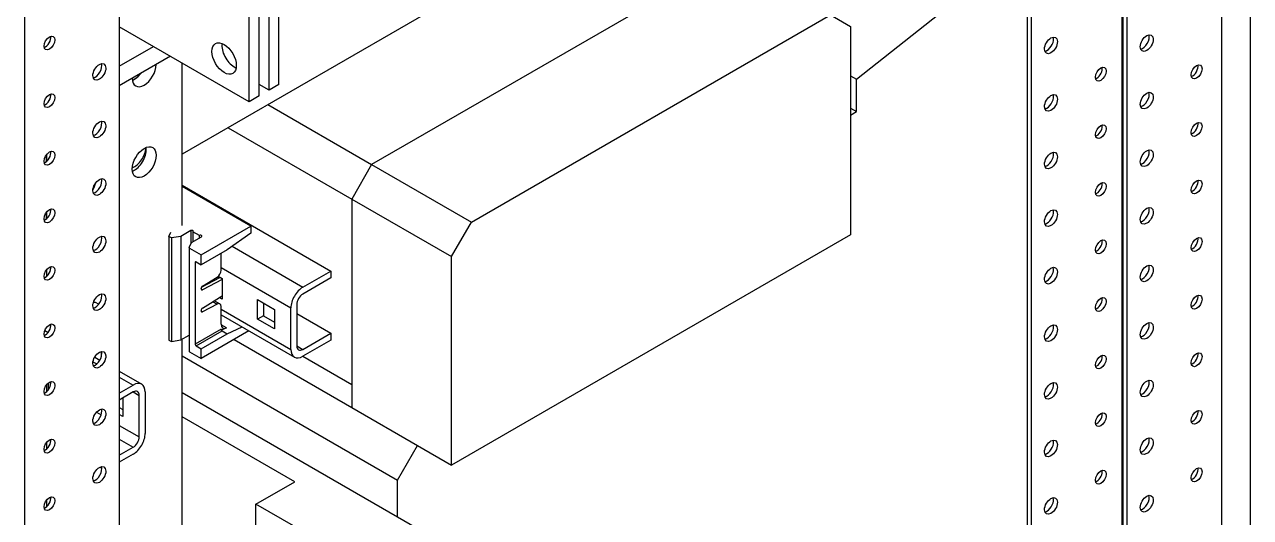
# Model space of a CAD drawing. Header units: millimetres. Extents: x -116965 to 323937, y 291661 to 566926.
# Drawn here: x -14813.9 to -14587.9, y 325454.1 to 325545 of the extents above; entities that cross this region are included whole.
import ezdxf

# ---------------------------------------------------------------- set-up
doc = ezdxf.new("R2010")
doc.units = ezdxf.units.MM
doc.layers.add('ALPHA', color=255, linetype='Continuous')

msp = doc.modelspace()

# ---------------------------------------------------------------- linework, layer by layer
at = {"layer": 'ALPHA'}
for p, q in [((-14593.236865, 325714.028383), (-14593.236865, 325289.450161)), ((-14611.437793, 325704.369228), (-14611.437793, 325279.791006)), ((-14610.702402, 325703.94465), (-14610.702402, 325279.366428)), ((-14611.621641, 325684.350365), (-14611.621641, 325424.041457)), ((-14628.351787, 325676.601813), (-14628.351787, 325414.913025)), ((-14629.087178, 325613.509489), (-14629.087178, 325414.488447)), ((-14796.388643, 325596.738649), (-14796.388643, 325172.160427)), ((-14587.90528, 325342.628583), (-14587.90528, 325594.403469)), ((-14813.85418, 325586.654916), (-14813.85418, 325162.076694)), ((-14768.793094, 325532.850241), (-14768.793094, 325585.922519)), ((-14766.954616, 325533.911687), (-14766.954616, 325586.983964)), ((-14772.470049, 325530.72735), (-14772.470049, 325583.799628)), ((-14770.631571, 325531.788795), (-14770.631571, 325584.861073)), ((-14679.461466, 325581.878411), (-14784.806234, 325521.057581)), ((-14683.689964, 325557.359019), (-14749.875159, 325519.146979)), ((-14660.525146, 325534.856373), (-14640.853435, 325550.459623)), ((-14731.490383, 325508.532523), (-14665.305188, 325546.744563)), ((-14665.305188, 325546.744563), (-14661.628233, 325544.621672)), ((-14772.470049, 325530.72735), (-14796.388643, 325544.536757)), ((-14661.628233, 325544.621672), (-14661.628233, 325506.197343)), ((-14796.388643, 325537.276469), (-14790.101049, 325540.906613)), ((-14786.975637, 325539.102155), (-14796.388643, 325533.667554)), ((-14784.806234, 325507.895656), (-14784.806234, 325537.84965)), ((-14768.793094, 325532.850241), (-14770.631571, 325533.911687)), ((-14766.954616, 325533.911687), (-14768.793094, 325532.850241)), ((-14661.628233, 325535.49324), (-14660.525146, 325534.856373)), ((-14660.525146, 325528.912278), (-14660.525146, 325534.856373)), ((-14770.631571, 325531.788795), (-14772.470049, 325530.72735)), ((-14768.995326, 325530.186013), (-14749.875159, 325519.146979)), ((-14661.628233, 325529.549145), (-14660.525146, 325528.912278)), ((-14661.628233, 325528.275411), (-14660.525146, 325528.912278)), ((-14776.349237, 325525.94023), (-14753.552114, 325512.778306)), ((-14809.80953, 325520.949311), (-14809.80953, 325519.718758)), ((-14809.80953, 325519.718758), (-14809.80953, 325520.949311)), ((-14749.875159, 325519.146979), (-14753.552114, 325512.778306)), ((-14749.875159, 325519.146979), (-14731.490383, 325508.532523)), ((-14784.806234, 325515.325775), (-14757.412917, 325499.510236)), ((-14772.120738, 325507.789511), (-14784.806234, 325515.113486)), ((-14753.552114, 325512.778306), (-14753.552114, 325474.353976)), ((-14753.552114, 325512.778306), (-14735.167338, 325502.16385)), ((-14809.80953, 325510.334856), (-14809.80953, 325509.104303)), ((-14809.80953, 325509.104303), (-14809.80953, 325510.334856)), ((-14787.239624, 325505.903949), (-14786.867615, 325506.705517)), ((-14783.206758, 325506.972198), (-14785.045236, 325505.910753)), ((-14783.206758, 325506.972198), (-14783.206758, 325504.547938)), ((-14782.839063, 325506.759909), (-14782.839063, 325504.934223)), ((-14781.625668, 325506.059355), (-14782.839063, 325506.759909)), ((-14781.313126, 325502.482284), (-14772.120738, 325507.789511)), ((-14772.120738, 325506.515777), (-14776.533084, 325503.432808)), ((-14772.120738, 325507.789511), (-14772.120738, 325506.515777)), ((-14735.167338, 325502.16385), (-14731.490383, 325508.532523)), ((-14787.239624, 325505.903949), (-14787.239624, 325486.797929)), ((-14786.78519, 325505.641581), (-14787.239624, 325505.903949)), ((-14785.045236, 325505.910753), (-14786.78519, 325505.641581)), ((-14786.78519, 325505.641581), (-14786.78519, 325486.535561)), ((-14785.045236, 325505.910753), (-14785.045236, 325486.804733)), ((-14783.523817, 325503.864771), (-14783.09645, 325504.785621)), ((-14783.09645, 325504.785621), (-14781.257972, 325505.847066)), ((-14781.625668, 325505.634777), (-14781.625668, 325506.059355)), ((-14661.628233, 325506.197343), (-14735.167338, 325463.739521)), ((-14783.532677, 325503.82592), (-14783.532677, 325484.7199)), ((-14783.456524, 325503.719775), (-14781.313126, 325502.482284)), ((-14783.456524, 325484.613755), (-14783.456524, 325503.719775)), ((-14776.533084, 325503.433339), (-14781.313126, 325500.67358)), ((-14781.313126, 325500.67358), (-14781.313126, 325502.482284)), ((-14777.636171, 325499.663333), (-14777.636171, 325502.796472)), ((-14776.533544, 325503.433073), (-14776.533084, 325503.432808)), ((-14776.533084, 325503.432808), (-14776.533084, 325503.433339)), ((-14775.614348, 325504.074742), (-14762.560654, 325496.538189)), ((-14735.167338, 325463.739521), (-14735.167338, 325502.16385)), ((-14782.416213, 325501.098159), (-14782.232365, 325501.204303)), ((-14782.416213, 325501.098159), (-14782.416213, 325486.034123)), ((-14782.232365, 325501.204303), (-14781.313126, 325500.67358)), ((-14777.636171, 325500.147103), (-14764.766828, 325492.716985)), ((-14809.80953, 325499.7204), (-14809.80953, 325498.489847)), ((-14781.217549, 325496.560882), (-14777.828376, 325498.347471)), ((-14777.452323, 325497.936528), (-14781.049333, 325496.040379)), ((-14781.046979, 325496.736547), (-14778.345897, 325498.404933)), ((-14779.474649, 325497.707733), (-14779.474649, 325497.479645)), ((-14779.17004, 325497.895882), (-14779.17004, 325497.640218)), ((-14778.187714, 325498.522707), (-14778.187714, 325498.158047)), ((-14778.165819, 325498.542294), (-14777.452323, 325498.130357)), ((-14777.452323, 325498.130357), (-14777.452323, 325494.309153)), ((-14762.560654, 325496.538189), (-14757.412917, 325499.510236)), ((-14757.412917, 325498.236501), (-14762.560654, 325495.264454)), ((-14757.412917, 325499.510236), (-14757.412917, 325498.236501)), ((-14781.313126, 325496.206211), (-14781.313126, 325496.264647)), ((-14781.049333, 325496.040379), (-14781.312866, 325496.192529)), ((-14801.141605, 325493.757485), (-14800.844359, 325493.803469)), ((-14800.844359, 325493.803469), (-14800.160079, 325493.408401)), ((-14781.049333, 325492.67024), (-14777.452323, 325494.92756)), ((-14778.345897, 325493.427345), (-14781.046979, 325491.97679)), ((-14779.125585, 325493.877497), (-14778.345897, 325493.427345)), ((-14778.857834, 325494.045526), (-14777.851562, 325493.464554)), ((-14777.452323, 325494.309153), (-14777.965565, 325494.605473)), ((-14777.636171, 325489.729), (-14777.636171, 325492.988466)), ((-14770.925728, 325494.256081), (-14767.800316, 325492.451623)), ((-14770.925728, 325490.647166), (-14770.925728, 325494.256081)), ((-14769.822641, 325493.619213), (-14769.822641, 325491.284033)), ((-14763.663741, 325493.353852), (-14763.663741, 325485.711444)), ((-14781.313126, 325492.14137), (-14781.313126, 325492.199806)), ((-14781.046979, 325491.97679), (-14781.312958, 325492.130353)), ((-14777.636171, 325492.504695), (-14764.766828, 325485.074577)), ((-14777.636171, 325491.449499), (-14764.120654, 325483.646312)), ((-14769.822641, 325491.284033), (-14770.925728, 325490.647166)), ((-14769.822641, 325491.284033), (-14767.800316, 325490.116443)), ((-14767.800316, 325492.451623), (-14767.800316, 325488.842708)), ((-14764.766828, 325485.074577), (-14764.766828, 325492.716985)), ((-14763.663741, 325491.655539), (-14757.412917, 325488.046624)), ((-14810.119332, 325488.543923), (-14809.499727, 325488.186193)), ((-14777.636171, 325488.793882), (-14782.416213, 325486.034123)), ((-14782.232365, 325485.71569), (-14777.452323, 325488.475448)), ((-14772.483022, 325488.474327), (-14781.313126, 325483.376264)), ((-14776.648388, 325489.032539), (-14777.630128, 325489.599347)), ((-14776.648388, 325489.032539), (-14777.579549, 325488.607943)), ((-14777.465319, 325488.483483), (-14776.533084, 325487.945256)), ((-14777.452323, 325488.475448), (-14776.533084, 325487.944725)), ((-14776.533084, 325487.945256), (-14773.758214, 325489.21056)), ((-14767.800316, 325488.842708), (-14770.925728, 325490.647166)), ((-14787.239624, 325486.797929), (-14786.78519, 325486.535561)), ((-14786.78519, 325486.535561), (-14785.045236, 325486.804733)), ((-14785.045236, 325486.804733), (-14783.532677, 325487.678009)), ((-14784.806234, 325450.622857), (-14784.806234, 325486.942721)), ((-14781.313126, 325485.184967), (-14776.533084, 325487.944725)), ((-14776.533084, 325487.944725), (-14776.533084, 325487.945256)), ((-14775.24615, 325486.879034), (-14753.552114, 325474.353976)), ((-14762.560654, 325485.074577), (-14757.412917, 325488.046624)), ((-14757.412917, 325486.772889), (-14762.560654, 325483.800842)), ((-14757.412917, 325488.046624), (-14757.412917, 325486.772889)), ((-14799.697903, 325484.689199), (-14799.697903, 325483.694697)), ((-14783.456524, 325484.613755), (-14781.313126, 325483.376264)), ((-14782.232365, 325485.71569), (-14781.313126, 325485.184967)), ((-14781.313126, 325483.376264), (-14781.313126, 325485.184967)), ((-14763.663741, 325485.711444), (-14762.560654, 325485.074577)), ((-14801.234284, 325482.77727), (-14800.551542, 325482.383089)), ((-14800.9133, 325483.647146), (-14799.9587, 325483.096007)), ((-14784.806234, 325483.906986), (-14745.095117, 325460.979762)), ((-14762.560654, 325483.800842), (-14753.552114, 325478.599759)), ((-14796.388643, 325481.034834), (-14792.254774, 325478.648144)), ((-14796.388643, 325479.979638), (-14793.814774, 325478.493614)), ((-14809.80953, 325478.491489), (-14809.80953, 325477.260936)), ((-14809.441834, 325477.646583), (-14809.441834, 325478.877136)), ((-14796.388643, 325477.00759), (-14793.814774, 325478.493614)), ((-14793.814774, 325477.219879), (-14796.388643, 325475.733856)), ((-14793.814774, 325477.219879), (-14792.711688, 325476.583012)), ((-14791.608601, 325477.219879), (-14791.608601, 325469.577471)), ((-14795.745176, 325476.105362), (-14795.745176, 325472.708736)), ((-14792.711688, 325468.940604), (-14792.711688, 325476.583012)), ((-14784.806234, 325477.113735), (-14745.095117, 325454.186511)), ((-14800.58856, 325473.488318), (-14799.726484, 325472.990599)), ((-14796.388643, 325474.353976), (-14795.745176, 325473.982471)), ((-14795.745176, 325472.708736), (-14796.388643, 325473.080242)), ((-14764.031437, 325460.661329), (-14784.806234, 325472.655664)), ((-14753.552114, 325474.353976), (-14741.418162, 325467.348436)), ((-14796.388643, 325471.063495), (-14792.711688, 325468.940604)), ((-14796.388643, 325468.516026), (-14793.814774, 325467.030002)), ((-14809.80953, 325467.877033), (-14809.80953, 325466.646481)), ((-14796.388643, 325465.543978), (-14793.814774, 325467.030002)), ((-14745.095117, 325460.979762), (-14741.418162, 325467.348436)), ((-14741.418162, 325467.348436), (-14735.167338, 325463.739521)), ((-14793.814774, 325465.756267), (-14796.388643, 325464.270244)), ((-14799.969831, 325463.365796), (-14799.609822, 325463.157945)), ((-14771.201499, 325456.521691), (-14764.031437, 325460.661329)), ((-14745.095117, 325454.186511), (-14745.095117, 325460.979762)), ((-14809.80953, 325457.262578), (-14809.80953, 325456.032025)), ((-14771.201499, 325402.175679), (-14771.201499, 325456.521691)), ((-14763.847589, 325452.275909), (-14771.201499, 325456.521691)), ((-14745.095117, 325454.186511), (-14738.844293, 325450.577596))]:
    msp.add_line(p, q, dxfattribs=at)
for centre, major_axis, start_param, end_param in [((-14809.257986, 325541.54348), (0.702, 1.2159), 2.3561944902, 8.6393797974), ((-14809.993377, 325541.968058), (0.702, 1.2159), 3.692878252, 5.7318997087), ((-14796.22318, 325544.589829), (0.13, 0.225167), 2.807221302, 4.194583212), ((-14624.674832, 325541.118902), (0.845, 1.463583), 2.3561944902, 8.6393797974), ((-14607.025447, 325541.54348), (0.845, 1.463583), 2.3561944902, 8.6393797974), ((-14607.760838, 325541.968058), (0.845, 1.463583), 3.5917893435, 5.8329886172), ((-14777.066243, 325538.688192), (-1.586, 2.747033), 0.7853981634, 7.0685834706), ((-14775.227765, 325539.749637), (-1.586, 2.747033), 0.6182324985, 2.3561944902), ((-14625.410223, 325541.54348), (0.845, 1.463583), 3.926990817, 5.8329886172), ((-14625.410223, 325541.54348), (0.845, 1.463583), 3.5917893435, 3.926990817), ((-14800.065598, 325536.236252), (0.845, 1.463583), 2.3561944902, 8.6393797974), ((-14800.800989, 325536.660831), (0.845, 1.463583), 3.5917893435, 5.8329886172), ((-14791.792449, 325536.342397), (1.56, 2.701999), 2.36452792, 5.489453714), ((-14793.630926, 325537.403842), (1.56, 2.701999), 3.7717298997, 4.4974248705), ((-14793.630926, 325537.403842), (1.56, 2.701999), 3.926990817, 4.4974248705), ((-14775.227765, 325539.749637), (-1.586, 2.747033), 2.3561944902, 2.5233601551), ((-14615.482444, 325535.811674), (0.702, 1.2159), 2.3561944902, 8.6393797974), ((-14616.217835, 325536.236252), (0.702, 1.2159), 3.926990817, 5.7318997087), ((-14597.833059, 325536.236252), (0.702, 1.2159), 2.3561944902, 8.6393797974), ((-14598.56845, 325536.660831), (0.702, 1.2159), 3.692878252, 5.7318997087), ((-14793.630926, 325537.403842), (1.56, 2.701999), 3.7717298997, 3.926990817), ((-14616.217835, 325536.236252), (0.702, 1.2159), 3.692878252, 3.926990817), ((-14809.257986, 325530.929025), (0.702, 1.2159), 2.3561944902, 8.6393797974), ((-14809.993377, 325531.353603), (0.702, 1.2159), 3.692878252, 5.7318997087), ((-14624.674832, 325530.504446), (0.845, 1.463583), 2.3561944902, 8.6393797974), ((-14625.410223, 325530.929025), (0.845, 1.463583), 3.926990817, 5.8329886172), ((-14607.025447, 325530.929025), (0.845, 1.463583), 2.3561944902, 8.6393797974), ((-14607.760838, 325531.353603), (0.845, 1.463583), 3.5917893435, 5.8329886172), ((-14625.410223, 325530.929025), (0.845, 1.463583), 3.5917893435, 3.926990817), ((-14800.065598, 325525.621797), (0.845, 1.463583), 2.3561944902, 8.6393797974), ((-14800.800989, 325526.046375), (0.845, 1.463583), 3.5917893435, 5.8329886172), ((-14597.833059, 325525.621797), (0.702, 1.2159), 2.3561944902, 8.6393797974), ((-14598.56845, 325526.046375), (0.702, 1.2159), 3.692878252, 5.7318997087), ((-14615.482444, 325525.197219), (0.702, 1.2159), 2.3561944902, 8.6393797974), ((-14616.217835, 325525.621797), (0.702, 1.2159), 3.926990817, 5.7318997087), ((-14791.792449, 325519.571557), (1.56, 2.701999), 2.3561944902, 8.6393797974), ((-14616.217835, 325525.621797), (0.702, 1.2159), 3.692878252, 3.926990817), ((-14809.257986, 325520.314569), (0.702, 1.2159), 2.3561944902, 8.6393797974), ((-14809.993377, 325520.739147), (0.702, 1.2159), 3.692878252, 5.7318997087), ((-14793.630926, 325521.26987), (1.56, 2.701999), 3.764278194, 5.3724593126), ((-14793.630926, 325520.633003), (1.56, 2.701999), 3.926990817, 5.6530480611), ((-14624.674832, 325519.889991), (0.845, 1.463583), 2.3561944902, 8.6393797974), ((-14625.410223, 325520.314569), (0.845, 1.463583), 3.926990817, 5.8329886172), ((-14607.025447, 325520.314569), (0.845, 1.463583), 2.3561944902, 8.6393797974), ((-14607.760838, 325520.739147), (0.845, 1.463583), 3.5917893435, 5.8329886172), ((-14793.630926, 325520.633003), (1.56, 2.701999), 3.7717298997, 3.926990817), ((-14625.410223, 325520.314569), (0.845, 1.463583), 3.5917893435, 3.926990817), ((-14800.065598, 325515.007341), (0.845, 1.463583), 2.3561944902, 8.6393797974), ((-14802.823315, 325515.325775), (1.56, 2.701999), 4.7169131264, 5.1978221606), ((-14800.800989, 325515.431919), (0.845, 1.463583), 3.5917893435, 5.8329886172), ((-14615.482444, 325514.582763), (0.702, 1.2159), 2.3561944902, 8.6393797974), ((-14616.217835, 325515.007341), (0.702, 1.2159), 3.926990817, 5.7318997087), ((-14597.833059, 325515.007341), (0.702, 1.2159), 2.3561944902, 8.6393797974), ((-14598.56845, 325515.431919), (0.702, 1.2159), 3.692878252, 5.7318997087), ((-14616.217835, 325515.007341), (0.702, 1.2159), 3.692878252, 3.926990817), ((-14809.257986, 325509.700113), (0.702, 1.2159), 2.3561944902, 8.6393797974), ((-14624.674832, 325509.275535), (0.845, 1.463583), 2.3561944902, 8.6393797974), ((-14607.025447, 325509.700113), (0.845, 1.463583), 2.3561944902, 8.6393797974), ((-14607.760838, 325510.124692), (0.845, 1.463583), 3.5917893435, 5.8329886172), ((-14809.993377, 325510.124692), (0.702, 1.2159), 3.692878252, 5.7318997087), ((-14625.410223, 325509.700113), (0.845, 1.463583), 3.926990817, 5.8329886172), ((-14783.022911, 325506.866054), (-0.26, 0), 2.3561944902, 5.4977871438), ((-14625.410223, 325509.700113), (0.845, 1.463583), 3.5917893435, 3.926990817), ((-14800.065598, 325504.392886), (0.845, 1.463583), 2.3561944902, 8.6393797974), ((-14800.800989, 325504.817464), (0.845, 1.463583), 3.5917893435, 5.8329886172), ((-14781.44182, 325505.953211), (-0.26, 0), 2.3561944902, 5.4977871438), ((-14615.482444, 325503.968307), (0.702, 1.2159), 2.3561944902, 8.6393797974), ((-14616.217835, 325504.392886), (0.702, 1.2159), 3.926990817, 5.7318997087), ((-14597.833059, 325504.392886), (0.702, 1.2159), 2.3561944902, 8.6393797974), ((-14598.56845, 325504.817464), (0.702, 1.2159), 3.692878252, 5.7318997087), ((-14783.272677, 325503.82592), (-0.26, 0), 6.0213859194, 7.0685834706), ((-14616.217835, 325504.392886), (0.702, 1.2159), 3.692878252, 3.926990817), ((-14809.257986, 325499.085658), (0.702, 1.2159), 2.3561944902, 8.6393797974), ((-14809.993377, 325499.510236), (0.702, 1.2159), 3.692878252, 5.7318997087), ((-14782.232365, 325500.992014), (-0.13, 0.225167), 5.4977871438, 7.0685834706), ((-14624.674832, 325498.66108), (0.845, 1.463583), 2.3561944902, 8.6393797974), ((-14625.410223, 325499.085658), (0.845, 1.463583), 3.926990817, 5.8329886172), ((-14607.025447, 325499.085658), (0.845, 1.463583), 2.3561944902, 8.6393797974), ((-14607.760838, 325499.510236), (0.845, 1.463583), 3.5917893435, 5.8329886172), ((-14778.371562, 325499.238755), (0.52, 0.900666), 3.961897402, 5.4977871438), ((-14625.410223, 325499.085658), (0.845, 1.463583), 3.5917893435, 3.926990817), ((-14800.065598, 325493.77843), (0.845, 1.463583), 2.3561944902, 8.6393797974), ((-14800.800989, 325494.203008), (0.845, 1.463583), 3.5917893435, 5.8329886172), ((-14781.037355, 325496.423864), (0.195, 0.33775), 0.8203047484, 2.3561944902), ((-14781.037355, 325496.365428), (0.195, 0.33775), 2.3561944902, 3.8835399216), ((-14762.560654, 325493.990719), (1.56, 2.701999), 0.7853981634, 2.3561944902), ((-14762.560654, 325493.990719), (0.78, 1.351), 0.7853981634, 2.3561944902), ((-14597.833059, 325493.77843), (0.702, 1.2159), 2.3561944902, 8.6393797974), ((-14778.371562, 325492.563888), (0.52, 0.900666), 5.4977871438, 7.0336768855), ((-14615.482444, 325493.353852), (0.702, 1.2159), 2.3561944902, 8.6393797974), ((-14616.217835, 325493.77843), (0.702, 1.2159), 3.926990817, 5.7318997087), ((-14598.56845, 325494.203008), (0.702, 1.2159), 3.692878252, 5.7318997087), ((-14781.037355, 325492.359023), (0.195, 0.33775), 0.8288490588, 2.3561944902), ((-14781.037355, 325492.300587), (0.195, 0.33775), 2.3561944902, 3.8920842319), ((-14616.217835, 325493.77843), (0.702, 1.2159), 3.692878252, 3.926990817), ((-14809.257986, 325488.471202), (0.702, 1.2159), 2.3561944902, 8.6393797974), ((-14809.993377, 325488.895781), (0.702, 1.2159), 3.692878252, 5.7318997087), ((-14776.533084, 325490.365867), (0.78, 1.351), 2.3561944902, 3.8222710619), ((-14777.452323, 325488.687737), (-0.13, 0.225167), 0.7853981634, 2.2854457784), ((-14777.452323, 325488.687737), (-0.13, 0.225167), 2.2854457784, 2.3561944902), ((-14624.674832, 325488.046624), (0.845, 1.463583), 2.3561944902, 8.6393797974), ((-14625.410223, 325488.471202), (0.845, 1.463583), 3.926990817, 5.8329886172), ((-14607.025447, 325488.471202), (0.845, 1.463583), 2.3561944902, 8.6393797974), ((-14607.760838, 325488.895781), (0.845, 1.463583), 3.5917893435, 5.8329886172), ((-14625.410223, 325488.471202), (0.845, 1.463583), 3.5917893435, 3.926990817), ((-14800.065598, 325483.163975), (0.845, 1.463583), 2.3561944902, 8.6393797974), ((-14800.800989, 325483.588553), (0.845, 1.463583), 3.5917893435, 5.8329886172), ((-14783.272677, 325484.7199), (-0.26, 0), 0, 0.7853981634), ((-14782.232365, 325485.927979), (-0.13, 0.225167), 0.7853981634, 2.3561944902), ((-14762.560654, 325486.348311), (1.56, 2.701999), 2.3561944902, 3.926990817), ((-14762.560654, 325486.348311), (0.78, 1.351), 2.3561944902, 3.926990817), ((-14615.482444, 325482.739396), (0.702, 1.2159), 2.3561944902, 8.6393797974), ((-14616.217835, 325483.163975), (0.702, 1.2159), 3.926990817, 5.7318997087), ((-14597.833059, 325483.163975), (0.702, 1.2159), 2.3561944902, 8.6393797974), ((-14598.56845, 325483.588553), (0.702, 1.2159), 3.692878252, 5.7318997087), ((-14616.217835, 325483.163975), (0.702, 1.2159), 3.692878252, 3.926990817), ((-14607.025447, 325477.856747), (0.845, 1.463583), 2.3561944902, 8.6393797974), ((-14809.257986, 325477.856747), (0.702, 1.2159), 2.3561944902, 8.6393797974), ((-14809.993377, 325478.281325), (0.702, 1.2159), 3.692878252, 5.7318997087), ((-14793.814774, 325475.946145), (1.56, 2.701999), 5.4977871438, 7.0685834706), ((-14793.814774, 325475.946145), (0.78, 1.351), 5.4977871438, 7.0685834706), ((-14624.674832, 325477.432169), (0.845, 1.463583), 2.3561944902, 8.6393797974), ((-14625.410223, 325477.856747), (0.845, 1.463583), 3.926990817, 5.8329886172), ((-14607.760838, 325478.281325), (0.845, 1.463583), 3.5917893435, 5.8329886172), ((-14625.410223, 325477.856747), (0.845, 1.463583), 3.5917893435, 3.926990817), ((-14800.065598, 325472.549519), (0.845, 1.463583), 2.3561944902, 8.6393797974), ((-14800.800989, 325472.974097), (0.845, 1.463583), 3.5917893435, 5.8329886172), ((-14615.482444, 325472.124941), (0.702, 1.2159), 2.3561944902, 8.6393797974), ((-14616.217835, 325472.549519), (0.702, 1.2159), 3.926990817, 5.7318997087), ((-14597.833059, 325472.549519), (0.702, 1.2159), 2.3561944902, 8.6393797974), ((-14598.56845, 325472.974097), (0.702, 1.2159), 3.692878252, 5.7318997087), ((-14616.217835, 325472.549519), (0.702, 1.2159), 3.692878252, 3.926990817), ((-14809.257986, 325467.242291), (0.702, 1.2159), 2.3561944902, 8.6393797974), ((-14809.993377, 325467.666869), (0.702, 1.2159), 3.692878252, 5.7318997087), ((-14793.814774, 325468.303737), (1.56, 2.701999), 3.926990817, 5.4977871438), ((-14793.814774, 325468.303737), (0.78, 1.351), 3.926990817, 5.4977871438), ((-14624.674832, 325466.817713), (0.845, 1.463583), 2.3561944902, 8.6393797974), ((-14625.410223, 325467.242291), (0.845, 1.463583), 3.926990817, 5.8329886172), ((-14607.025447, 325467.242291), (0.845, 1.463583), 2.3561944902, 8.6393797974), ((-14607.760838, 325467.666869), (0.845, 1.463583), 3.5917893435, 5.8329886172), ((-14625.410223, 325467.242291), (0.845, 1.463583), 3.5917893435, 3.926990817), ((-14800.065598, 325461.935063), (0.845, 1.463583), 2.3561944902, 8.6393797974), ((-14800.800989, 325462.359642), (0.845, 1.463583), 3.5917893435, 5.8329886172), ((-14615.482444, 325461.510485), (0.702, 1.2159), 2.3561944902, 8.6393797974), ((-14616.217835, 325461.935063), (0.702, 1.2159), 3.926990817, 5.7318997087), ((-14597.833059, 325461.935063), (0.702, 1.2159), 2.3561944902, 8.6393797974), ((-14598.56845, 325462.359642), (0.702, 1.2159), 3.692878252, 5.7318997087), ((-14616.217835, 325461.935063), (0.702, 1.2159), 3.692878252, 3.926990817), ((-14809.257986, 325456.627836), (0.702, 1.2159), 2.3561944902, 8.6393797974), ((-14809.993377, 325457.052414), (0.702, 1.2159), 3.692878252, 5.7318997087), ((-14624.674832, 325456.203257), (0.845, 1.463583), 2.3561944902, 8.6393797974), ((-14625.410223, 325456.627836), (0.845, 1.463583), 3.926990817, 5.8329886172), ((-14607.025447, 325456.627836), (0.845, 1.463583), 2.3561944902, 8.6393797974), ((-14607.760838, 325457.052414), (0.845, 1.463583), 3.5917893435, 5.8329886172), ((-14625.410223, 325456.627836), (0.845, 1.463583), 3.5917893435, 3.926990817)]:
    msp.add_ellipse(centre, major_axis=major_axis, ratio=0.5773502692, start_param=start_param, end_param=end_param, dxfattribs=at)

doc.saveas('drawing.dxf')
